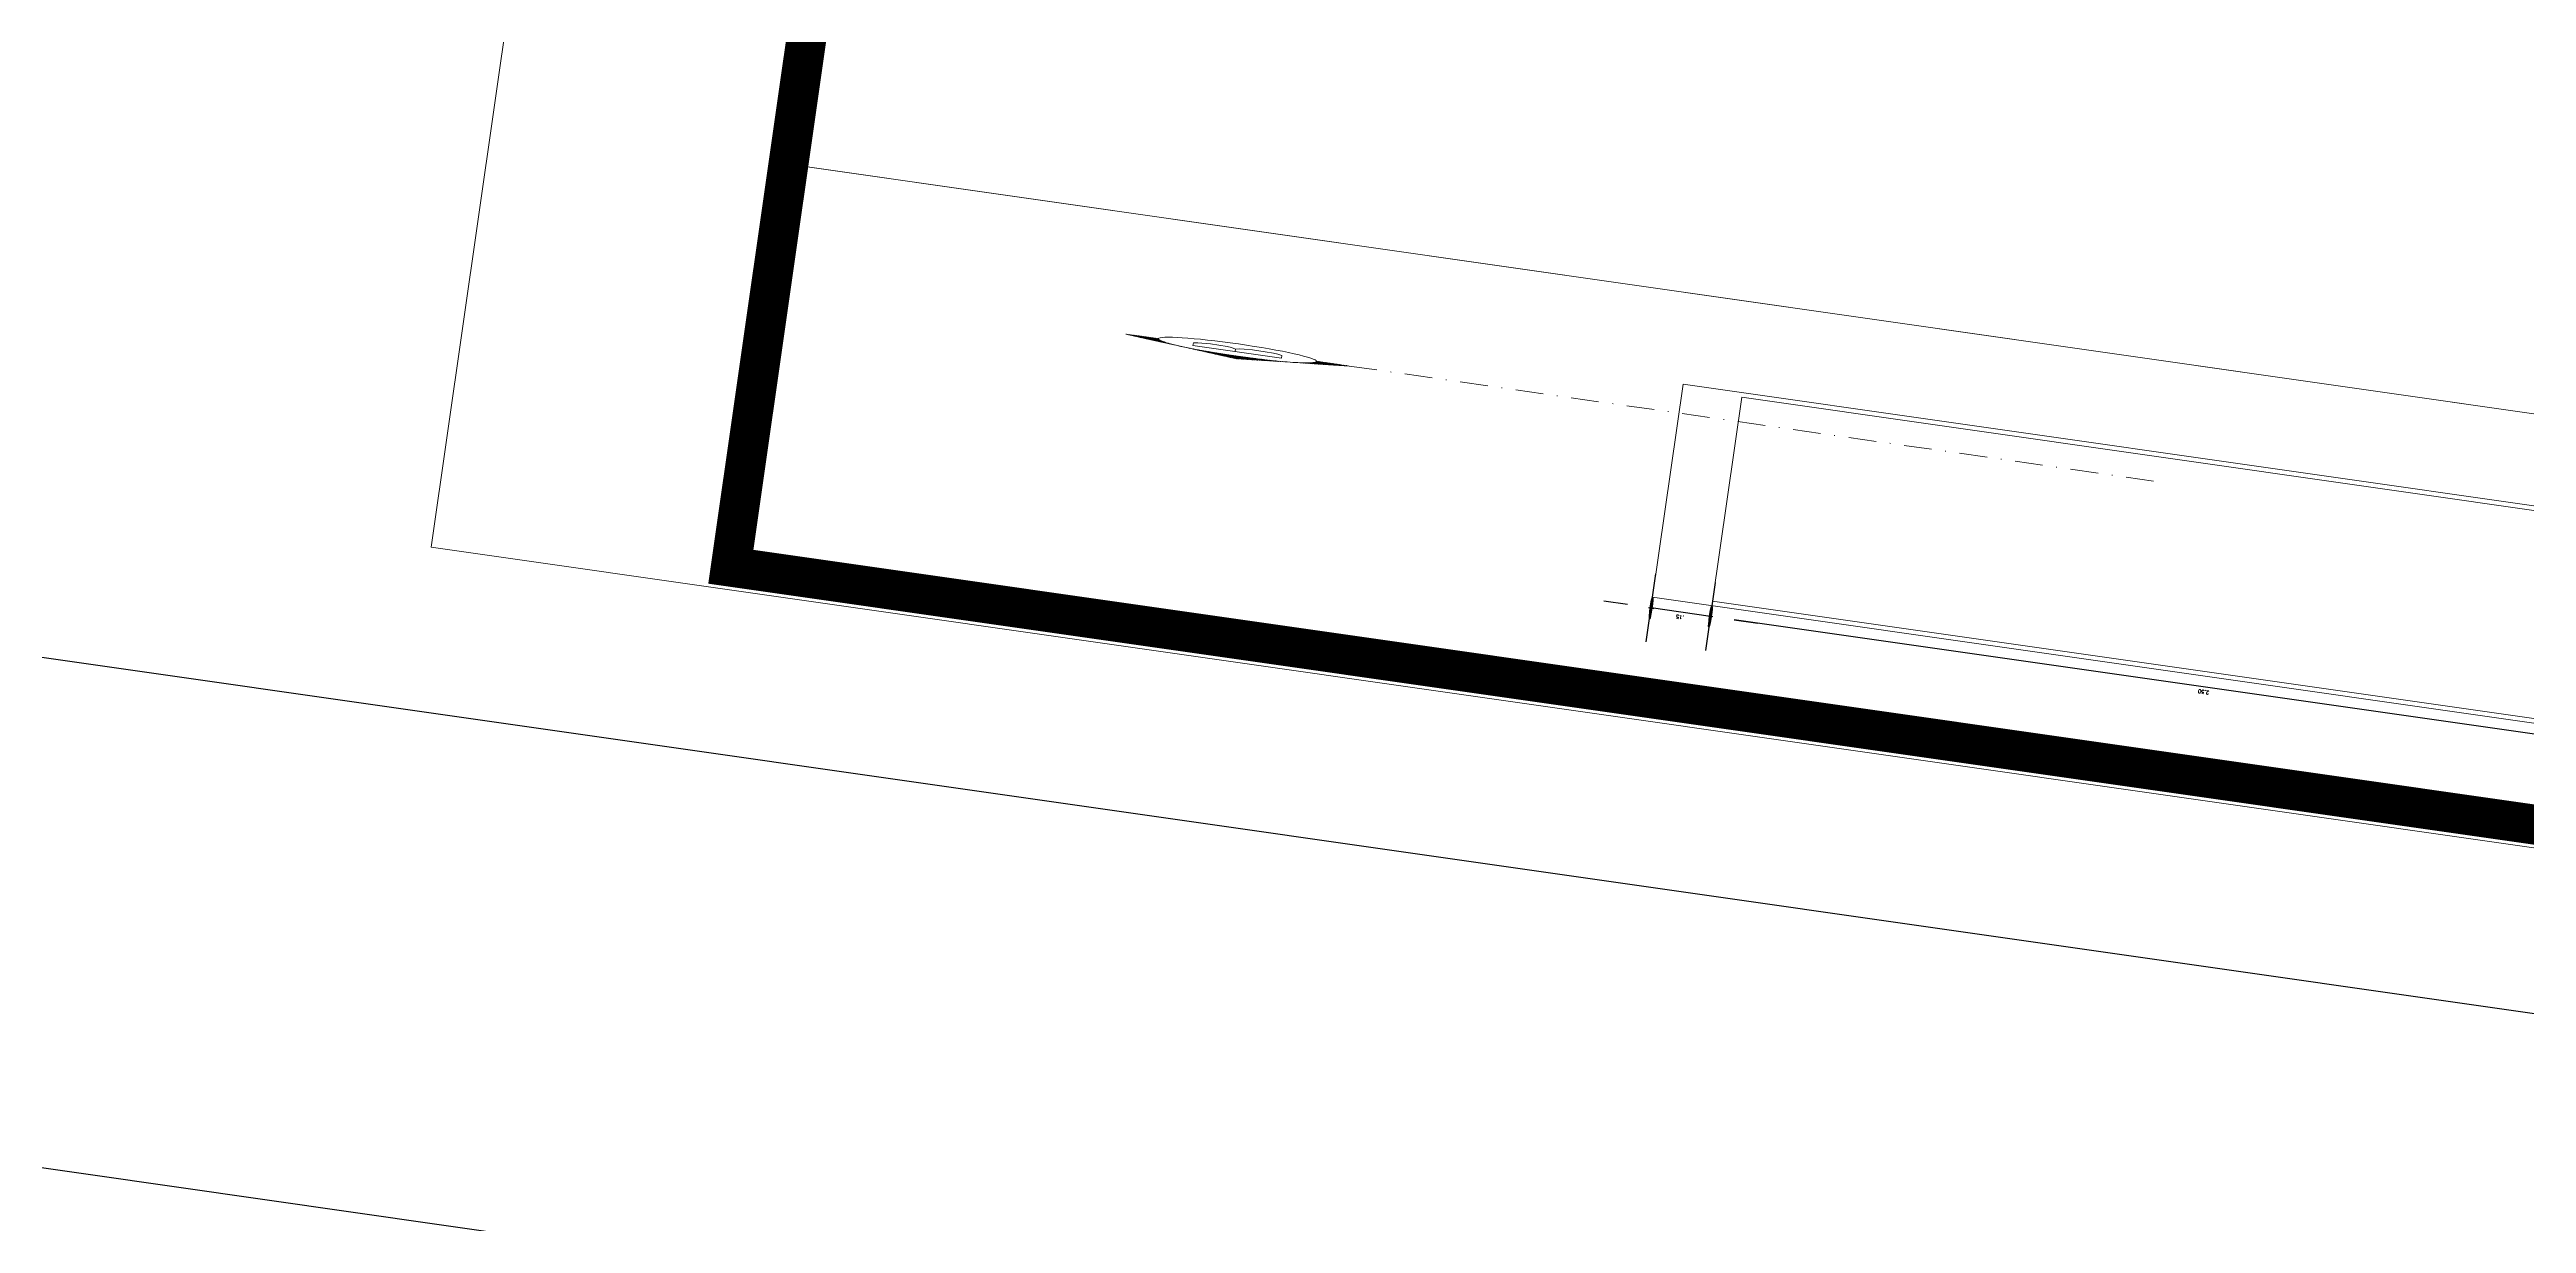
# Model space of a CAD drawing. Header units: millimetres. Extents: x -361192058 to 101130107379, y -14071650034 to 19218552450.
# Drawn here: x -132490.8 to -132122.2, y 45203.6 to 45378.4 of the extents above; entities that cross this region are included whole.
import ezdxf
from ezdxf.enums import TextEntityAlignment as Align

# ---------------------------------------------------------------- set-up
doc = ezdxf.new("R2010")
doc.units = ezdxf.units.MM
doc.header["$LTSCALE"] = 0.5
doc.linetypes.add('DASHDOT', pattern=[1, 0.5, -0.25, 0, -0.25])
for name, color, linetype in [('02', 2, 'Continuous'), ('DIVERSOS', 4, 'Continuous'), ('LINHAS PROJEÇÃO', 1, 'DASHDOT'), ('PAGPISO', 8, 'Continuous'), ('Símbolos_Gráficos', 1, 'Continuous')]:
    doc.layers.add(name, color=color, linetype=linetype)
doc.styles.add('r140', font='romans.shx')
doc.styles.get("Standard").update_dxf_attribs({"font": 'txt.shx', "height": 0.12})
doc.dimstyles.new('ESCALA50', dxfattribs={"dimtxt": 0.1, "dimasz": 0.06, "dimexe": 0.18, "dimexo": 0.06, "dimgap": 0.1, "dimtad": 1, "dimzin": 4, "dimdsep": 46, "dimtxsty": 'Standard', "dimblk1": 'BOLA', "dimblk2": 'BOLA', "dimsah": 1, "dimcen": -0.06, "dimse1": 1, "dimse2": 1, "dimclrd": 7, "dimclrt": 3, "dimadec": 0, "dimazin": 0, "dimtfac": 1, "dimtix": 1, "dimtmove": 0, "dimatfit": 3, "dimldrblk": 'BOLA', "dimfxl": 0, "dimtolj": 1, "dimtzin": 4, "dimarcsym": 0})
picture_1 = doc.add_image_def('image2.jpg', size_in_pixel=(290, 928))

# ---------------------------------------------------------------- blocks, each defined once
blk = doc.blocks.new('BOLA')
for p, q in [((0, -1.43528948173695), (0, 1.435289481736959)), ((-1.435289481736952, 0), (1.435289481736952, 0))]:
    blk.add_line(p, q)
blk.add_circle((0, 3.552713678800501e-15), 0.452092417603822)
blk = doc.blocks.new('*D1880')
at = {"layer": 'Defpoints', "color": 0, "lineweight": 30, "transparency": 16777216}
for p in [(5068.110259865127, 2391.848621346878), (5068.615376992801, 2391.848621346878), (5068.915376992798, 2389.348621346874)]:
    blk.add_point(p, dxfattribs=at)
at = {"layer": 'DIVERSOS', "color": 7, "lineweight": -2, "transparency": 16777216}
blk.add_line((5068.110259865127, 2389.408621346874), (5068.110259865127, 2391.788621346878), dxfattribs=at)
at = {"layer": 'DIVERSOS', "color": 7, "lineweight": -2, "transparency": 16777216, "xscale": 0.06, "yscale": 0.06, "zscale": 0.06}
for p, rotation in [((5068.110259865127, 2391.848621346878), 90), ((5068.110259865127, 2389.348621346874), 270)]:
    blk.add_blockref('BOLA', p, dxfattribs=dict(at, rotation=rotation))
at = {"layer": 'DIVERSOS', "color": 3, "lineweight": 18, "transparency": 16777216, "insert": (5067.950259865126, 2390.598621346876), "char_height": 0.12, "attachment_point": 5, "rotation": 90}
blk.add_mtext('\\A1;2.50', dxfattribs=at)
blk = doc.blocks.new('*D1881')
at = {"layer": 'Defpoints', "color": 0, "lineweight": 30, "transparency": 16777216}
for p in [(5068.110259865127, 2391.998621346877), (5068.615376992802, 2391.998621346877), (5068.615376992802, 2391.848621346878)]:
    blk.add_point(p, dxfattribs=at)
at = {"layer": 'DIVERSOS', "color": 7, "lineweight": -2, "transparency": 16777216}
for p, q in [((5068.110259865127, 2392.058621346877), (5068.110259865127, 2392.118621346877)), ((5068.110259865127, 2391.848621346878), (5068.110259865127, 2391.998621346877)), ((5068.110259865127, 2391.788621346878), (5068.110259865127, 2391.728621346878))]:
    blk.add_line(p, q, dxfattribs=at)
at = {"layer": 'DIVERSOS', "color": 7, "lineweight": -2, "transparency": 16777216, "xscale": 0.06, "yscale": 0.06, "zscale": 0.06}
for p, rotation in [((5068.110259865127, 2391.998621346877), 270), ((5068.110259865127, 2391.848621346878), 90)]:
    blk.add_blockref('BOLA', p, dxfattribs=dict(at, rotation=rotation))
at = {"layer": 'DIVERSOS', "color": 3, "lineweight": 18, "transparency": 16777216, "insert": (5067.950259865126, 2391.923621346878), "char_height": 0.12, "attachment_point": 5, "rotation": 90}
blk.add_mtext('\\A1;.15', dxfattribs=at)
blk = doc.blocks.new('APROVADO QUADRA 21.2 MBVII')
at = {"layer": 'PAGPISO', "lineweight": 18}
h = blk.add_hatch(dxfattribs=at)
h.set_pattern_fill('ANSI31', color=256, scale=0.0032, angle=450, style=0)
h.set_pattern_definition([(225, (5074.232395339804, 2393.398983624786), (-0.007184204896855326, 0.00718420489685532), [])])
h.paths.add_polyline_path([(5074.373886166302, 2392.97451114529), (5074.232395339804, 2393.116001971788), (5074.373886166302, 2393.257492798287, 0.4142135623721906)])
h.paths.add_polyline_path([(5074.515376992801, 2392.833020318792), (5074.373886166302, 2392.97451114529, 0.1989123673800868), (5074.515376992801, 2392.915903726003)])
h.paths.add_polyline_path([(5074.515376992801, 2393.316100217574, 0.1989123673798978), (5074.373886166302, 2393.257492798287), (5074.515376992801, 2393.398983624786)])
at = {"layer": '02', "lineweight": 18}
for points in [[(5064.44884272839, 2350.495723767664), (5125.648842728389, 2350.495723767664), (5125.648842728389, 2395.045723767664), (5064.44884272839, 2395.045723767664)], [(5092.272973893695, 2394.323914668061), (5078.434395118403, 2394.323914668061), (5078.434395118403, 2360.50705026725), (5092.272973893695, 2360.50705026725)], [(5065.19884272839, 2394.295723767664), (5078.434395118403, 2394.295723767664), (5078.434395118403, 2360.50705026725), (5065.19884272839, 2360.50705026725)]]:
    blk.add_lwpolyline(points, close=True, dxfattribs=at)
at = {"layer": '02', "lineweight": 18, "const_width": 0.1}
blk.add_lwpolyline([(5065.19884272839, 2351.245723767664), (5124.898842728389, 2351.245723767664), (5124.898842728389, 2394.295723767664), (5065.19884272839, 2394.295723767664)], close=True, dxfattribs=at)
at = {"layer": 'DIVERSOS', "lineweight": 18}
for p, q in [((5068.465376992801, 2389.598621346878), (5068.465376992801, 2391.998621346877)), ((5068.465376992801, 2391.998621346877), (5075.465376992801, 2391.998621346877)), ((5075.465376992803, 2389.598621346872), (5075.465376992802, 2391.998621346877)), ((5068.615376992801, 2389.598621346878), (5068.615376992801, 2391.848621346878)), ((5068.615376992802, 2391.848621346878), (5075.315376992801, 2391.848621346878)), ((5075.315376992801, 2391.848621346878), (5075.315376992801, 2389.598621346872))]:
    blk.add_line(p, q, dxfattribs=at)
at = {"layer": 'LINHAS PROJEÇÃO', "lineweight": 18}
blk.add_line((5074.515376992801, 2392.833020318792), (5074.515376992801, 2390.769958759885), dxfattribs=at)
at = {"layer": 'Símbolos_Gráficos', "color": 3, "lineweight": 18}
for p, q in [((5074.515376992801, 2393.398983624786), (5074.232395339804, 2393.116001971788)), ((5074.232395339804, 2393.116001971788), (5074.515376992801, 2392.833020318792)), ((5074.515376992801, 2392.915903726003), (5074.515376992801, 2392.833020318792))]:
    blk.add_line(p, q, dxfattribs=at)
blk.add_circle((5074.515376992801, 2393.116001971788), 0.2000982457854323, dxfattribs=at)
at = {"color": 0, "lineweight": 13, "flags": 8}
for p in [(4700.724657799739, 2280.112525715252), (4699.57378630139, 2277.896413499706), (4702.354563138892, 2276.195041239209), (4703.672243349308, 2274.084986290777), (4699.84447394329, 2272.219426909525), (4703.048818763617, 2270.137026470893), (4703.087746051807, 2267.980265113006), (4700.652340375649, 2261.521648881858), (4700.700742594171, 2257.15925950577)]:
    blk.add_attdef('NIVEL', p, '', height=0.07500000000000001, dxfattribs=at)
for rotation, width, p in [(90, 0.7999999999988884, (4700.820527907887, 2275.752076380495)), (270, 0.5999999999989389, (4703.843667029373, 2274.902076380496)), (90, 0.7999999999988884, (4701.5574890138, 2268.502076380494)), (180, 0.5999999999989389, (4651.181659436375, 2236.193129894172))]:
    blk.add_attdef('$PORTA', text='', height=0.09000000000014552, rotation=rotation, dxfattribs=dict(at, width=width)).set_placement(p, align=Align.MIDDLE)
for p in [(4654.175996555586, 2240.463010622155), (4648.499009965404, 2240.192322980255), (4637.801231937738, 2239.384456547896), (4633.43884256165, 2239.336054329374), (4656.392108771131, 2239.312139123806), (4652.474624295089, 2237.682233784653), (4644.259848168886, 2236.949050871738), (4646.416609526773, 2236.987978159928), (4650.364569346656, 2236.364553574237)]:
    blk.add_attdef('NIVEL', p, '', height=0.07500000000000001, rotation=270, dxfattribs=at)
at = {"color": 0, "lineweight": 13, "width": 0.7999999999988884, "flags": 8}
for p in [(4652.031659436374, 2239.216269015658), (4644.781659436374, 2238.479307909745)]:
    blk.add_attdef('$PORTA', text='', height=0.09000000000014552, dxfattribs=at).set_placement(p, align=Align.MIDDLE)
at = {"layer": 'LINHAS PROJEÇÃO', "lineweight": 18, "style": 'r140'}
blk.add_text('B', height=0.224, dxfattribs=at).set_placement((5074.515376992801, 2393.116001971788), align=Align.MIDDLE)
at = {"layer": 'DIVERSOS', "lineweight": 18}
for base, p1, p2, picture, middle in [((5068.110259865127, 2391.998621346877), (5068.615376992802, 2391.848621346878), (5068.615376992802, 2391.998621346877), '*D1881', (5067.950259865126, 2391.923621346878)), ((5068.110259865127, 2391.848621346878), (5068.915376992798, 2389.348621346874), (5068.615376992801, 2391.848621346878), '*D1880', (5067.950259865126, 2390.598621346876))]:
    dim = blk.add_linear_dim(base=base, p1=p1, p2=p2, angle=90, dimstyle='ESCALA50', dxfattribs=at)
    dim.commit()
    dim.dimension.update_dxf_attribs({"geometry": picture, "text_midpoint": middle})
at = {"layer": '02', "color": 0, "lineweight": 30}
image = blk.add_image(picture_1, insert=(5042.653049011434, 2352.052263099023), size_in_units=(16.463678467569167, 52.683771096221335), dxfattribs=at)
image.dxf.flags = 7

msp = doc.modelspace()

# ---------------------------------------------------------------- block references
at = {"layer": '02', "color": 0, "lineweight": 30, "xscale": -4.574818403918471, "yscale": -59.40450511825884, "zscale": 4.574818403918471, "rotation": 261.8606972171988}
msp.add_blockref('APROVADO QUADRA 21.2 MBVII', (5129.041144779691, 2225.201435725194), dxfattribs=at)

doc.saveas('drawing.dxf')
